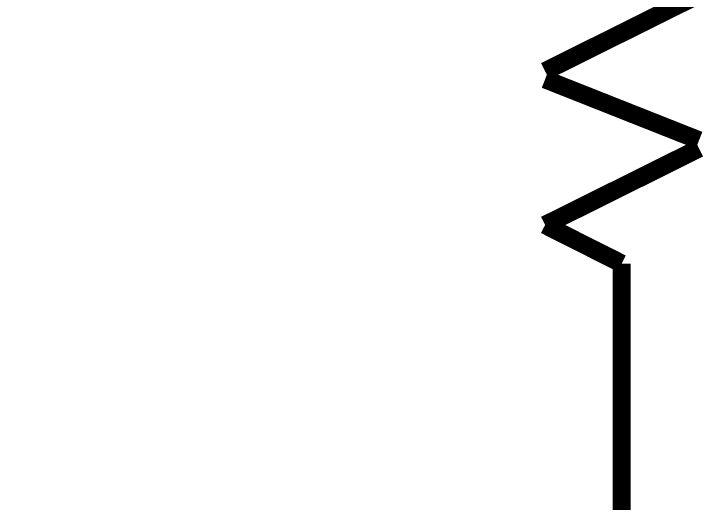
# Model space of a CAD drawing. Header units: inches. Extents: x 0 to 11.5, y 0 to 7.6.
# Drawn here: x 6.3046 to 6.756, y 4.8437 to 5.1622 of the extents above; entities that cross this region are included whole.
import ezdxf

# ---------------------------------------------------------------- set-up
doc = ezdxf.new("R2010")
doc.units = ezdxf.units.IN
doc.header["$MEASUREMENT"] = 0
doc.layers.add('Sheet', color=255, linetype='Continuous')

msp = doc.modelspace()

# ---------------------------------------------------------------- linework, layer by layer
at = {"layer": 'Sheet'}
for points in [[(6.64998, 5.12488, 0.0118, 0.0118, 0), (6.75008, 5.17472, 0.0118, 0.0118, 0)], [(6.75008, 5.0799, 0.0118, 0.0118, 0), (6.64998, 5.11959, 0.0118, 0.0118, 0)], [(6.64998, 5.02477, 0.0118, 0.0118, 0), (6.75008, 5.07461, 0.0118, 0.0118, 0)], [(6.69981, 4.99963, 0.0118, 0.0118, 0), (6.64998, 5.02477, 0.0118, 0.0118, 0)], [(6.69981, 4.99963, 0.0118, 0.0118, 0), (6.69981, 4.89995, 0.0118, 0.0118, 0)], [(4.50035, 4.2997, 0.0118, 0.0118, 0), (6.10012, 4.2997, 0.0118, 0.0118, 0), (6.10012, 4.79984, 0.0118, 0.0118, 0), (6.69981, 4.79984, 0.0118, 0.0118, 0), (6.69981, 4.89995, 0.0118, 0.0118, 0)]]:
    msp.add_lwpolyline(points, format="xyseb", dxfattribs=at)

doc.saveas('drawing.dxf')
